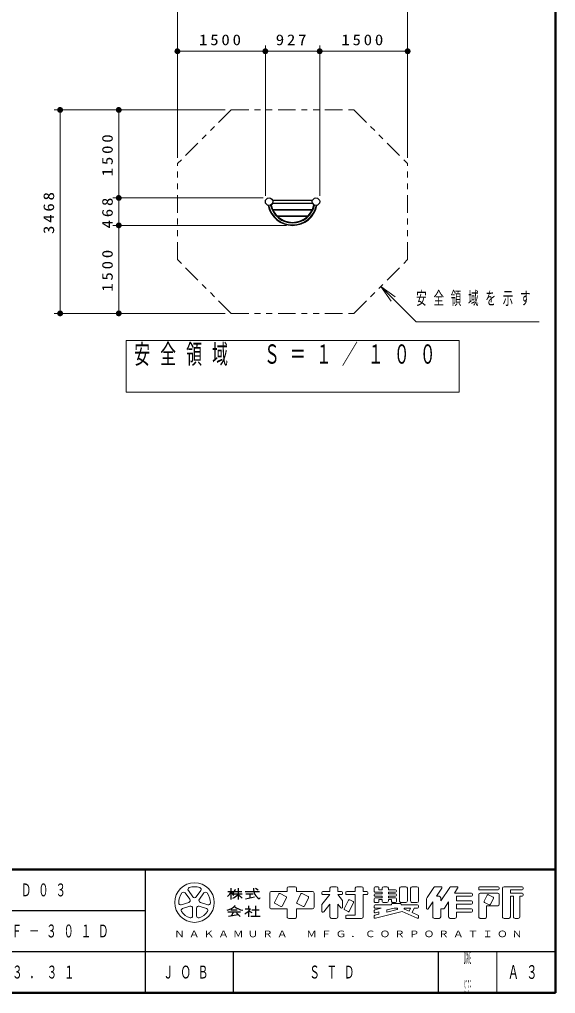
# Model space of a CAD drawing. Units: millimetres on the paper, with parts at other scales. Extents: x -365 to 0, y -12 to 257.
# Drawn here: x -91.4 to 0, y -0.1 to 165.9 of the extents above; entities that cross this region are included whole.
import ezdxf
from ezdxf.enums import TextEntityAlignment as Align

# ---------------------------------------------------------------- set-up
doc = ezdxf.new("R2010")
doc.units = ezdxf.units.MM
doc.linetypes.add('USER3', pattern=[8, 3, -1, 1, -1, 1, -1])
doc.layers.add('LY_1', color=7, linetype='Continuous', lineweight=13)
doc.layers.add('LY_8', color=7, linetype='Continuous', lineweight=13)
doc.layers.add('LY_3', color=7, linetype='Continuous')
doc.styles.add('ＭＳ ゴシック', font='')
doc.styles.get('ＭＳ ゴシック').set_extended_font_data('MS Gothic')

# ---------------------------------------------------------------- blocks, each defined once
blk = doc.blocks.new('filled_dot')
at = {"color": 0, "linetype": 'Continuous', "lineweight": -2, "const_width": 1.25}
blk.add_lwpolyline([(-0.625, 0, 1), (0.625, 0, 1)], format="xyb", close=True, dxfattribs=at)

msp = doc.modelspace()

# ---------------------------------------------------------------- linework, layer by layer
at = {"layer": 'LY_1'}
for p, q in [((-64.495, 142.301), (-64.495, 171.46)), ((-25.225, 142.301), (-25.225, 171.46)), ((-64.495, 142.301), (-64.495, 161.46)), ((-49.495, 135.825), (-49.495, 161.46)), ((-40.225, 135.825), (-40.225, 161.46)), ((-25.225, 142.301), (-25.225, 161.46)), ((-64.495, 160.46), (-49.495, 160.46)), ((-49.495, 160.46), (-40.225, 160.46)), ((-40.225, 160.46), (-25.225, 160.46)), ((-56.336, 150.46), (-85.495, 150.46)), ((-84.495, 115.782), (-84.495, 150.46)), ((-56.336, 150.46), (-75.495, 150.46)), ((-74.495, 135.46), (-74.495, 150.46)), ((-49.86, 135.46), (-75.495, 135.46)), ((-74.495, 130.782), (-74.495, 135.46)), ((-45.86, 130.782), (-75.495, 130.782)), ((-45.86, 130.782), (-75.495, 130.782)), ((-74.495, 115.782), (-74.495, 130.782)), ((-28.037, 117.887), (-29.805, 120.362)), ((-29.805, 120.362), (-27.33, 118.594)), ((-29.805, 120.362), (-27.683, 118.24)), ((-56.336, 115.782), (-85.495, 115.782)), ((-56.336, 115.782), (-75.495, 115.782)), ((-16.46, 111.151), (-73.26, 111.151)), ((-73.26, 111.151), (-73.26, 102.351)), ((-16.46, 102.351), (-16.46, 111.151)), ((-73.26, 102.351), (-16.46, 102.351))]:
    msp.add_line(p, q, dxfattribs=at)
at = {"layer": 'LY_1', "linetype": 'USER3'}
for p, q in [((-55.336, 150.46), (-64.495, 141.301)), ((-55.336, 150.46), (-34.384, 150.46)), ((-34.384, 150.46), (-25.225, 141.301)), ((-64.495, 124.941), (-64.495, 141.301)), ((-25.225, 124.941), (-25.225, 141.301)), ((-55.336, 115.782), (-64.495, 124.941)), ((-34.384, 115.782), (-25.225, 124.941)), ((-55.336, 115.782), (-34.384, 115.782))]:
    msp.add_line(p, q, dxfattribs=at)
at = {"layer": 'LY_1', "lineweight": 25}
for p, q in [((-48.274, 135.068), (-41.447, 135.068)), ((-48.274, 134.582), (-41.447, 134.582)), ((-48.253, 134.55), (-41.468, 134.55)), ((-48.262, 133.5), (-41.458, 133.5)), ((-48.239, 133.45), (-41.481, 133.45)), ((-47.505, 132.4), (-42.215, 132.4)), ((-47.455, 132.35), (-42.266, 132.35))]:
    msp.add_line(p, q, dxfattribs=at)
at = {"layer": 'LY_1'}
msp.add_lwpolyline([(-29.805, 120.362), (-23.774, 114.331), (-2.774, 114.331)], dxfattribs=at)
at = {"layer": 'LY_1', "lineweight": 25}
for centre in [(-48.86, 134.825), (-40.86, 134.825)]:
    msp.add_circle(centre, 0.635, dxfattribs=at)
for centre, radius, start, end in [((-48.86, 134.825), 0.667, 301.71483, 335.65099), ((-40.86, 134.825), 0.667, 204.34901, 238.28517), ((-44.86, 135.025), 4.243, 191.05188, 348.94812), ((-44.86, 135.025), 4.17, 191.46749, 348.53251), ((-44.86, 135.025), 3.83, 191.80132, 348.19868), ((-44.86, 135.025), 3.757, 191.50511, 348.49489), ((-44.86, 135.03), 3.73, 191.95444, 204.21924), ((-44.86, 135.03), 3.73, 205.06418, 224.83881), ((-44.86, 135.03), 3.73, 315.16119, 334.93582), ((-44.86, 135.03), 3.73, 335.78076, 348.04556), ((-44.86, 135.03), 3.73, 225.9323, 314.0677)]:
    msp.add_arc(centre, radius, start, end, dxfattribs=at)
at = {"layer": 'LY_8', "lineweight": 50}
for p, q in [((0, 0), (0, 257)), ((-365, 21), (0, 21)), ((-365, 0), (0, 0))]:
    msp.add_line(p, q, dxfattribs=at)
at = {"layer": 'LY_8', "color": 211, "lineweight": 25}
for p, q in [((-70, 21), (-70, 0)), ((-182.5, 14), (-70, 14)), ((-237.5, 7), (0, 7)), ((-20, 7), (-20, 0))]:
    msp.add_line(p, q, dxfattribs=at)
at = {"layer": 'LY_8'}
for p, q in [((-62.39, 15.917), (-63.175, 16.997)), ((-62.629, 17.393), (-61.844, 16.313)), ((-61.298, 16.313), (-60.513, 17.393)), ((-59.967, 16.997), (-60.752, 15.917)), ((-48.746, 16.983), (-48.746, 14.553)), ((-48.476, 17.253), (-45.776, 17.253)), ((-47.198, 16.838), (-47.918, 15.4)), ((-45.975, 16.408), (-46.981, 16.911)), ((-45.776, 17.793), (-45.776, 17.253)), ((-45.506, 18.063), (-44.426, 18.063)), ((-44.156, 17.793), (-44.156, 17.253)), ((-44.156, 17.253), (-41.456, 17.253)), ((-43.418, 16.838), (-44.138, 15.4)), ((-42.195, 16.408), (-43.201, 16.911)), ((-41.186, 16.983), (-41.186, 14.553)), ((-39.836, 17.091), (-39.836, 16.875)), ((-38.486, 16.713), (-39.836, 15.026)), ((-39.674, 17.253), (-38.486, 17.253)), ((-39.674, 16.713), (-38.486, 16.713)), ((-38.486, 17.793), (-38.486, 17.253)), ((-38.216, 18.063), (-37.406, 18.063)), ((-37.136, 17.793), (-37.136, 17.253)), ((-37.136, 17.253), (-36.488, 17.253)), ((-37.136, 16.713), (-36.326, 15.701)), ((-37.136, 16.713), (-36.488, 16.713)), ((-36.326, 17.091), (-36.326, 16.875)), ((-35.786, 17.091), (-35.786, 16.875)), ((-35.624, 17.253), (-34.166, 17.253)), ((-35.624, 16.713), (-34.166, 16.713)), ((-34.166, 17.793), (-34.166, 17.253)), ((-34.166, 16.713), (-34.166, 13.203)), ((-33.896, 18.063), (-33.086, 18.063)), ((-32.816, 17.793), (-32.816, 17.253)), ((-32.816, 17.253), (-32.168, 17.253)), ((-32.816, 16.713), (-32.816, 12.933)), ((-32.816, 16.713), (-32.168, 16.713)), ((-32.006, 17.091), (-32.006, 16.875)), ((-30.926, 17.901), (-30.926, 17.28)), ((-30.926, 16.686), (-30.926, 16.605)), ((-30.764, 18.063), (-30.278, 18.063)), ((-30.764, 17.118), (-29.576, 17.118)), ((-30.764, 16.848), (-29.576, 16.848)), ((-30.116, 17.901), (-30.116, 17.523)), ((-30.116, 17.523), (-29.576, 17.523)), ((-29.576, 17.793), (-29.576, 17.523)), ((-29.576, 17.118), (-29.576, 16.848)), ((-28.766, 18.063), (-29.306, 18.063)), ((-28.496, 17.793), (-28.496, 17.523)), ((-28.496, 17.523), (-27.308, 17.523)), ((-28.496, 17.118), (-27.308, 17.118)), ((-28.496, 17.118), (-28.496, 16.848)), ((-28.496, 16.848), (-27.308, 16.848)), ((-27.146, 17.361), (-27.146, 17.28)), ((-27.146, 16.686), (-27.146, 16.605)), ((-26.606, 17.793), (-26.606, 15.633)), ((-26.336, 18.063), (-25.526, 18.063)), ((-25.256, 17.793), (-25.256, 15.633)), ((-24.716, 17.793), (-24.716, 15.633)), ((-24.446, 18.063), (-23.636, 18.063)), ((-23.366, 17.793), (-23.366, 15.633)), ((-21.88, 16.242), (-20.746, 17.943)), ((-20.521, 18.063), (-19.529, 18.063)), ((-20.306, 16.443), (-19.394, 17.811)), ((-19.586, 15.633), (-18.046, 17.943)), ((-17.821, 18.063), (-16.829, 18.063)), ((-17.246, 16.983), (-16.694, 17.811)), ((-17.246, 16.983), (-14.348, 16.983)), ((-14.186, 16.821), (-14.186, 16.605)), ((-13.106, 17.901), (-13.106, 17.685)), ((-13.106, 16.713), (-13.106, 12.933)), ((-12.944, 18.063), (-9.758, 18.063)), ((-12.944, 17.523), (-9.758, 17.523)), ((-12.836, 16.983), (-9.866, 16.983)), ((-11.666, 16.622), (-12.17, 15.616)), ((-11.449, 16.695), (-10.659, 16.3)), ((-9.596, 17.901), (-9.596, 17.685)), ((-9.596, 16.713), (-9.596, 15.093)), ((-9.056, 17.793), (-9.056, 12.933)), ((-8.786, 18.063), (-5.708, 18.063)), ((-7.706, 17.523), (-7.706, 16.983)), ((-7.706, 17.523), (-5.708, 17.523)), ((-7.706, 16.983), (-5.708, 16.983)), ((-5.546, 17.901), (-5.546, 17.685)), ((-5.546, 16.821), (-5.546, 16.605)), ((-63.828, 14.985), (-62.559, 15.397)), ((-60.583, 15.397), (-59.313, 14.985)), ((-47.845, 15.183), (-46.839, 14.68)), ((-46.622, 14.752), (-45.902, 16.19)), ((-44.065, 15.183), (-43.059, 14.68)), ((-42.842, 14.752), (-42.122, 16.19)), ((-39.836, 15.026), (-39.836, 13.868)), ((-38.486, 15.093), (-39.547, 13.766)), ((-38.486, 15.093), (-38.486, 12.933)), ((-37.136, 15.093), (-36.614, 14.441)), ((-37.136, 15.093), (-37.136, 12.933)), ((-36.326, 15.701), (-36.326, 14.543)), ((-35.318, 15.758), (-36.038, 14.32)), ((-34.454, 15.326), (-35.174, 13.888)), ((-35.101, 15.831), (-34.527, 15.544)), ((-30.926, 16.011), (-30.926, 15.525)), ((-30.764, 16.443), (-29.576, 16.443)), ((-30.764, 16.173), (-29.576, 16.173)), ((-30.764, 15.363), (-30.278, 15.363)), ((-30.764, 14.958), (-27.956, 14.958)), ((-30.116, 15.903), (-29.576, 15.903)), ((-30.116, 15.903), (-30.116, 15.525)), ((-29.576, 16.443), (-29.576, 16.173)), ((-29.576, 15.903), (-29.576, 15.633)), ((-29.306, 15.363), (-28.766, 15.363)), ((-28.496, 16.443), (-27.308, 16.443)), ((-28.496, 16.443), (-28.496, 16.173)), ((-28.496, 16.173), (-27.308, 16.173)), ((-28.496, 15.903), (-28.496, 15.633)), ((-28.496, 15.903), (-27.956, 15.903)), ((-27.956, 15.903), (-27.956, 15.525)), ((-27.956, 15.066), (-27.956, 14.958)), ((-27.794, 15.363), (-27.308, 15.363)), ((-27.794, 15.228), (-26.498, 15.228)), ((-27.146, 16.011), (-27.146, 15.525)), ((-26.336, 15.363), (-25.526, 15.363)), ((-26.336, 15.066), (-26.336, 14.958)), ((-26.336, 14.958), (-23.528, 14.958)), ((-24.446, 15.363), (-23.636, 15.363)), ((-22.016, 15.793), (-22.016, 14.413)), ((-21.719, 14.323), (-20.936, 15.498)), ((-20.936, 15.498), (-20.936, 12.933)), ((-20.306, 16.443), (-19.856, 16.443)), ((-19.586, 16.173), (-19.586, 15.633)), ((-18.966, 14.404), (-18.236, 15.498)), ((-18.236, 15.498), (-18.236, 12.933)), ((-16.886, 16.443), (-14.348, 16.443)), ((-16.886, 16.443), (-16.886, 15.633)), ((-16.886, 15.633), (-14.348, 15.633)), ((-16.886, 15.093), (-16.886, 14.283)), ((-16.886, 15.093), (-14.348, 15.093)), ((-14.186, 15.471), (-14.186, 15.255)), ((-12.097, 15.399), (-11.307, 15.004)), ((-10.586, 16.082), (-11.09, 15.076)), ((-7.706, 16.443), (-7.166, 16.443)), ((-7.706, 16.443), (-7.706, 12.933)), ((-7.166, 16.443), (-7.166, 12.933)), ((-6.086, 16.443), (-5.708, 16.443)), ((-6.086, 16.443), (-6.086, 12.933)), ((-62.35, 14.755), (-63.62, 14.343)), ((-61.908, 13.099), (-61.908, 14.434)), ((-61.233, 14.434), (-61.233, 13.099)), ((-59.522, 14.343), (-60.792, 14.755)), ((-48.476, 14.283), (-45.776, 14.283)), ((-45.776, 14.283), (-45.776, 12.933)), ((-44.156, 14.283), (-41.456, 14.283)), ((-44.156, 14.283), (-44.156, 12.933)), ((-35.965, 14.103), (-35.391, 13.816)), ((-30.926, 14.796), (-30.926, 14.58)), ((-30.926, 13.995), (-30.926, 13.773)), ((-29.74, 14.418), (-30.803, 14.152)), ((-30.116, 13.406), (-30.803, 13.234)), ((-30.764, 14.418), (-29.74, 14.418)), ((-26.15, 13.841), (-30.725, 12.697)), ((-30.116, 13.768), (-30.725, 13.615)), ((-30.116, 13.768), (-30.116, 13.406)), ((-27.513, 14.418), (-28.766, 14.105)), ((-27.023, 14.179), (-28.766, 13.743)), ((-28.766, 14.105), (-28.766, 13.743)), ((-27.513, 14.418), (-27.053, 14.418)), ((-26.15, 13.841), (-23.594, 12.705)), ((-25.771, 14.263), (-24.968, 13.906)), ((-25.738, 14.418), (-24.712, 14.418)), ((-24.968, 13.906), (-24.712, 14.418)), ((-24.474, 13.687), (-24.108, 14.418)), ((-24.474, 13.687), (-23.462, 13.237)), ((-24.108, 14.418), (-23.528, 14.418)), ((-23.366, 14.796), (-23.366, 14.58)), ((-19.586, 14.283), (-19.19, 14.283)), ((-19.586, 14.283), (-19.586, 12.933)), ((-16.886, 14.283), (-14.348, 14.283)), ((-16.886, 13.743), (-16.886, 12.933)), ((-16.886, 13.743), (-14.348, 13.743)), ((-14.186, 14.121), (-14.186, 13.905)), ((-11.756, 14.823), (-11.756, 12.933)), ((-11.756, 14.823), (-9.866, 14.823)), ((-45.506, 12.663), (-44.426, 12.663)), ((-38.216, 12.663), (-37.406, 12.663)), ((-35.786, 13.041), (-35.786, 12.825)), ((-35.624, 13.203), (-34.166, 13.203)), ((-35.624, 12.663), (-33.086, 12.663)), ((-30.926, 13.077), (-30.926, 12.854)), ((-23.366, 13.089), (-23.366, 12.853)), ((-20.666, 12.663), (-19.856, 12.663)), ((-17.966, 12.663), (-17.156, 12.663)), ((-12.836, 12.663), (-12.026, 12.663)), ((-8.786, 12.663), (-7.976, 12.663)), ((-6.896, 12.663), (-6.356, 12.663)), ((-10, 7), (-10, 0))]:
    msp.add_line(p, q, dxfattribs=at)
at = {"layer": 'LY_8', "lineweight": 25}
for p, q in [((-55.901, 17.253), (-54.956, 17.253)), ((-55.361, 17.793), (-55.361, 15.903)), ((-54.915, 16.848), (-53.471, 16.848)), ((-54.769, 17.253), (-53.525, 17.253)), ((-54.146, 17.793), (-54.146, 15.903)), ((-52.931, 17.253), (-50.501, 17.253)), ((-52.796, 16.848), (-51.581, 16.848)), ((-52.121, 16.848), (-52.121, 16.173)), ((-50.719, 17.467), (-51.16, 17.761)), ((-52.889, 16.02), (-51.353, 16.327)), ((-55.901, 13.784), (-53.741, 13.784)), ((-55.765, 13.067), (-54.113, 13.304)), ((-55.361, 14.148), (-54.281, 14.148)), ((-54.899, 13.784), (-55.289, 13.136)), ((-54.416, 13.607), (-53.81, 13.001)), ((-52.931, 14.283), (-52.051, 14.283)), ((-52.391, 14.823), (-52.391, 14.283)), ((-52.391, 13.91), (-52.391, 12.933)), ((-52.34, 13.96), (-51.796, 13.646)), ((-51.783, 14.148), (-50.568, 14.148)), ((-51.176, 14.823), (-51.176, 13.068)), ((-51.986, 13.068), (-50.366, 13.068)), ((-55, 7), (-55, 0))]:
    msp.add_line(p, q, dxfattribs=at)
at = {"layer": 'LY_8'}
msp.add_circle((-61.571, 15.363), 3.375, dxfattribs=at)
for centre, radius, start, end in [((-61.571, 15.363), 2.7, 142.60154, 181.39846), ((-63.448, 16.798), 0.338, 35.99999, 142.60154), ((-62.356, 17.592), 0.338, 109.39847, 215.99997), ((-61.571, 15.363), 2.7, 70.60155, 109.39847), ((-60.786, 17.592), 0.338, 324, 70.60155), ((-59.694, 16.798), 0.338, 37.39846, 143.99995), ((-61.571, 15.363), 2.7, 358.60155, 37.39847), ((-48.476, 16.983), 0.27, 89.99998, 179.99996), ((-47.054, 16.766), 0.162, 63.43492, 153.43499), ((-45.506, 17.793), 0.27, 89.99998, 179.99996), ((-44.426, 17.793), 0.27, 0, 89.99998), ((-43.274, 16.766), 0.162, 63.43492, 153.43499), ((-41.456, 16.983), 0.27, 0, 89.99998), ((-39.674, 17.091), 0.162, 89.99998, 179.99996), ((-39.674, 16.875), 0.162, 179.99998, 270.00002), ((-38.216, 17.793), 0.27, 89.99998, 179.99996), ((-37.406, 17.793), 0.27, 0, 89.99998), ((-36.488, 17.091), 0.162, 0, 89.99998), ((-36.488, 16.875), 0.162, 270.00002, 0), ((-35.624, 17.091), 0.162, 89.99998, 179.99996), ((-35.624, 16.875), 0.162, 179.99998, 270.00002), ((-33.896, 17.793), 0.27, 89.99998, 179.99996), ((-33.086, 17.793), 0.27, 0, 89.99998), ((-32.168, 17.091), 0.162, 0, 89.99998), ((-32.168, 16.875), 0.162, 270.00002, 0), ((-30.764, 17.901), 0.162, 89.99998, 179.99996), ((-30.764, 17.28), 0.162, 179.99998, 270.00002), ((-30.764, 16.686), 0.162, 89.99998, 179.99996), ((-30.764, 16.605), 0.162, 179.99998, 270.00002), ((-30.278, 17.901), 0.162, 0, 89.99998), ((-29.306, 17.793), 0.27, 89.99998, 179.99996), ((-28.766, 17.793), 0.27, 0, 89.99998), ((-27.308, 17.361), 0.162, 0, 89.99998), ((-27.308, 17.28), 0.162, 270.00002, 0), ((-27.308, 16.686), 0.162, 0, 89.99998), ((-27.308, 16.605), 0.162, 270.00002, 0), ((-26.336, 17.793), 0.27, 89.99998, 179.99996), ((-25.526, 17.793), 0.27, 0, 89.99998), ((-24.446, 17.793), 0.27, 89.99998, 179.99996), ((-23.636, 17.793), 0.27, 0, 89.99998), ((-20.521, 17.793), 0.27, 89.99998, 146.30984), ((-19.529, 17.901), 0.162, 326.31015, 89.99998), ((-17.821, 17.793), 0.27, 89.99998, 146.3098), ((-16.829, 17.901), 0.162, 326.31003, 89.99998), ((-14.348, 16.821), 0.162, 0, 89.99998), ((-14.348, 16.605), 0.162, 270.00002, 0), ((-12.944, 17.901), 0.162, 89.99998, 179.99996), ((-12.944, 17.685), 0.162, 179.99998, 270.00002), ((-12.836, 16.713), 0.27, 89.99998, 179.99996), ((-11.522, 16.55), 0.162, 63.43447, 153.43474), ((-9.866, 16.713), 0.27, 0, 89.99998), ((-9.758, 17.901), 0.162, 0, 89.99998), ((-9.758, 17.685), 0.162, 270.00002, 0), ((-8.786, 17.793), 0.27, 89.99998, 179.99996), ((-5.708, 17.901), 0.162, 0, 89.99998), ((-5.708, 17.685), 0.162, 270.00002, 0), ((-5.708, 16.821), 0.162, 0, 89.99998), ((-5.708, 16.605), 0.162, 270.00002, 0), ((-63.933, 15.306), 0.338, 181.39848, 287.99997), ((-62.663, 15.718), 0.338, 287.99998, 35.99999), ((-61.571, 16.512), 0.338, 215.99998, 324), ((-60.479, 15.718), 0.338, 143.99996, 251.99999), ((-59.209, 15.306), 0.338, 252.00001, 358.60156), ((-47.773, 15.328), 0.162, 153.43495, 243.43485), ((-46.047, 16.263), 0.162, 333.4349, 63.43487), ((-43.993, 15.328), 0.162, 153.43495, 243.43485), ((-42.267, 16.263), 0.162, 333.4349, 63.43487), ((-35.174, 15.686), 0.162, 63.43487, 153.43498), ((-34.599, 15.399), 0.162, 333.43492, 63.43493), ((-30.764, 16.011), 0.162, 89.99998, 179.99996), ((-30.764, 15.525), 0.162, 179.99998, 270.00002), ((-30.764, 14.796), 0.162, 89.99998, 179.99996), ((-30.278, 15.525), 0.162, 270.00002, 0), ((-29.306, 15.633), 0.27, 179.99998, 270.00002), ((-28.766, 15.633), 0.27, 270.00002, 0), ((-27.794, 15.525), 0.162, 179.99998, 270.00002), ((-27.794, 15.066), 0.162, 89.99998, 179.99996), ((-27.308, 16.011), 0.162, 0, 89.99998), ((-27.308, 15.525), 0.162, 270.00002, 0), ((-26.336, 15.633), 0.27, 179.99998, 270.00002), ((-26.498, 15.066), 0.162, 0, 89.99998), ((-25.526, 15.633), 0.27, 270.00002, 0), ((-24.446, 15.633), 0.27, 179.99998, 270.00002), ((-23.636, 15.633), 0.27, 270.00002, 0), ((-23.528, 14.796), 0.162, 0, 89.99998), ((-21.206, 15.793), 0.81, 146.30999, 179.99996), ((-19.856, 16.173), 0.27, 0, 89.99998), ((-14.348, 15.471), 0.162, 0, 89.99998), ((-14.348, 15.255), 0.162, 270.00002, 0), ((-12.025, 15.544), 0.162, 153.43517, 243.43529), ((-11.234, 15.149), 0.162, 243.43534, 333.43491), ((-10.731, 16.155), 0.162, 333.43484, 63.43447), ((-9.866, 15.093), 0.27, 270.00002, 0), ((-63.516, 14.022), 0.338, 107.99999, 214.60154), ((-61.571, 15.363), 2.7, 214.60156, 253.39848), ((-62.246, 14.434), 0.338, 359.99997, 107.99999), ((-60.896, 14.434), 0.338, 71.99997, 179.99999), ((-61.571, 15.363), 2.7, 286.60155, 325.39847), ((-59.626, 14.022), 0.338, 325.39847, 71.99996), ((-48.476, 14.553), 0.27, 179.99998, 270.00002), ((-46.766, 14.825), 0.162, 243.43498, 333.43496), ((-42.986, 14.825), 0.162, 243.43498, 333.43496), ((-41.456, 14.553), 0.27, 270.00002, 0), ((-39.674, 13.868), 0.162, 179.99998, 321.34037), ((-36.488, 14.543), 0.162, 218.65962, 0), ((-35.893, 14.248), 0.162, 153.43487, 243.4348), ((-35.318, 13.961), 0.162, 243.43487, 333.43498), ((-30.764, 14.58), 0.162, 179.99998, 270.00002), ((-30.764, 13.995), 0.162, 104.03614, 179.99996), ((-30.764, 13.773), 0.162, 179.99998, 284.03612), ((-27.053, 14.297), 0.121, 284.0365, 89.99998), ((-25.738, 14.337), 0.081, 89.99998, 246.03817), ((-23.528, 14.58), 0.162, 270.00002, 0), ((-21.854, 14.413), 0.162, 179.99998, 326.30997), ((-19.19, 14.553), 0.27, 270.00002, 326.31002), ((-14.348, 14.121), 0.162, 0, 89.99998), ((-14.348, 13.905), 0.162, 270.00002, 0), ((-62.246, 13.099), 0.338, 253.39847, 359.99997), ((-60.896, 13.099), 0.338, 179.99999, 286.60154), ((-45.506, 12.933), 0.27, 179.99998, 270.00002), ((-44.426, 12.933), 0.27, 270.00002, 0), ((-38.216, 12.933), 0.27, 179.99998, 270.00002), ((-37.406, 12.933), 0.27, 270.00002, 0), ((-35.624, 13.041), 0.162, 89.99998, 179.99996), ((-35.624, 12.825), 0.162, 179.99998, 270.00002), ((-33.086, 12.933), 0.27, 270.00002, 0), ((-30.764, 13.077), 0.162, 104.03614, 179.99996), ((-30.764, 12.854), 0.162, 179.99998, 284.03612), ((-23.528, 12.853), 0.162, 246.03699, 0), ((-23.528, 13.089), 0.162, 0, 66.03701), ((-20.666, 12.933), 0.27, 179.99998, 270.00002), ((-19.856, 12.933), 0.27, 270.00002, 0), ((-17.966, 12.933), 0.27, 179.99998, 270.00002), ((-17.156, 12.933), 0.27, 270.00002, 0), ((-12.836, 12.933), 0.27, 179.99998, 270.00002), ((-12.026, 12.933), 0.27, 270.00002, 0), ((-8.786, 12.933), 0.27, 179.99998, 270.00002), ((-7.976, 12.933), 0.27, 270.00002, 0), ((-6.896, 12.933), 0.27, 179.99998, 270.00002), ((-6.356, 12.933), 0.27, 270.00002, 0)]:
    msp.add_arc(centre, radius, start, end, dxfattribs=at)
at = {"layer": 'LY_8', "lineweight": 25}
for centre, radius, start, end in [((-57.466, 18.084), 2.285, 311.36185, 337.13638), ((-53.383, 18.427), 2.345, 212.50346, 230.00631), ((-56.374, 18.818), 3.034, 295.86917, 317.23867), ((-56.002, 18.047), 1.467, 313.72108, 343.54317), ((-51.918, 18.818), 3.034, 222.76131, 240.10806), ((-49.563, 17.694), 1.953, 177.09472, 240.51891), ((-51.54, 16.805), 1.299, 321.42112, 334.8249), ((-56.898, 17.257), 3.32, 285.11261, 313.40619), ((-52.77, 17.194), 3.192, 231.17281, 259.75506), ((-55.66, 17.226), 4.657, 304.87257, 320.80411)]:
    msp.add_arc(centre, radius, start, end, dxfattribs=at)

# ---------------------------------------------------------------- block references
at = {"layer": 'LY_1', "xscale": 0.4, "yscale": 0.4}
for p in [(-64.495, 160.46), (-49.495, 160.46), (-40.225, 160.46)]:
    msp.add_blockref('filled_dot', p, dxfattribs=at)
for p, rotation in [((-49.495, 160.46), 180), ((-40.225, 160.46), 180), ((-25.225, 160.46), 180), ((-84.495, 150.46), 270), ((-74.495, 150.46), 270), ((-74.495, 135.46), 90), ((-74.495, 135.46), 270), ((-74.495, 130.782), 90), ((-74.495, 130.782), 270), ((-84.495, 115.782), 90), ((-74.495, 115.782), 90)]:
    msp.add_blockref('filled_dot', p, dxfattribs=dict(at, rotation=rotation))

# ---------------------------------------------------------------- texts
at = {"layer": 'LY_1', "style": 'ＭＳ ゴシック'}
for s, insert, char_height, attachment_point in [('\\T1.33;\\W1.15;1500', (-56.995, 161.46), 1.833, 8), ('\\T1.33;\\W1.15;927', (-44.86, 161.46), 1.833, 8), ('\\T1.33;\\W1.15;1500', (-32.725, 161.46), 1.833, 8), ('\\T1.64;\\W0.6;安全領域を示す', (-23.774, 119.481), 2.199, 1), ('\\T1.64;\\W0.6;安全領域\u3000Ｓ＝１／１００', (-71.86, 110.501), 3.299, 1), ('\\T1.64;\\W0.6;１７．０３．３１', (-104.5, 3.5), 2.199, 4)]:
    msp.add_mtext(s, dxfattribs=dict(at, insert=insert, char_height=char_height, attachment_point=attachment_point))
at = {"layer": 'LY_1', "char_height": 1.833, "attachment_point": 8, "rotation": 90, "style": 'ＭＳ ゴシック'}
for s, insert in [('\\T1.33;\\W1.15;1500', (-75.495, 142.96)), ('\\T1.33;\\W1.15;3468', (-85.495, 133.121)), ('\\T1.33;\\W1.15;468', (-75.495, 133.121)), ('\\T1.33;\\W1.15;1500', (-75.495, 123.282))]:
    msp.add_mtext(s, dxfattribs=dict(at, insert=insert))
at = {"layer": 'LY_3', "char_height": 2.199, "attachment_point": 4, "style": 'ＭＳ ゴシック'}
for s, insert in [('\\T1.64;\\W0.6;Ｈ－ＳＴＤ０３', (-103, 17.5)), ('\\T1.64;\\W0.6;ＦＩＴＲ０３Ｆ－３０１Ｄ', (-110.5, 10.5)), ('\\T1.64;\\W0.6;ＳＴＤ', (-42, 3.5))]:
    msp.add_mtext(s, dxfattribs=dict(at, insert=insert))
at = {"layer": 'LY_8', "style": 'ＭＳ ゴシック'}
for s, width, p in [('ＤＷＧ', 0.15, (-15, 6)), ('ＳＩＺＥ', 0.1, (-15, 1))]:
    msp.add_text(s, height=2.199, dxfattribs=dict(at, width=width)).set_placement(p, align=Align.MIDDLE_CENTER)
at = {"layer": 'LY_8', "color": 4, "attachment_point": 5, "style": 'ＭＳ ゴシック'}
for s, insert, char_height in [('\\T1.39;\\W1.2;ＮＡＫＡＭＵＲＡ\u3000ＭＦＧ．ＣＯＲＰＯＲＡＴＩＯＮ', (-35, 10), 1.1), ('\\T1.64;\\W0.6;ＪＯＢ', (-62.5, 3.5), 2.199), ('\\T1.64;\\W0.6;Ａ３', (-5, 3.5), 2.346)]:
    msp.add_mtext(s, dxfattribs=dict(at, insert=insert, char_height=char_height))

doc.saveas('drawing.dxf')
